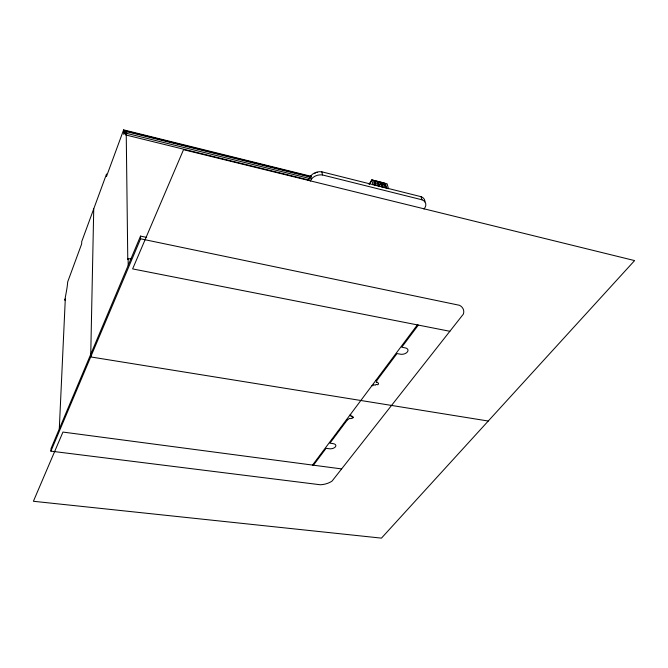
<?xml version="1.0" encoding="UTF-8"?>
<svg xmlns="http://www.w3.org/2000/svg" width="668" height="668" viewBox="0 0 668 668"><rect width="100%" height="100%" fill="white"/><g stroke="black" fill="none" stroke-linecap="round" stroke-linejoin="round"><path stroke-width="1" d="M93.737 208.85L90.698 356.929L488.258 421.032M59.293 428.965L65.297 298.98L64.846 300.199C65.815 294.112 67.268 288.117 67.685 281.913L81.646 243.954L81.721 241.574L106.529 174.022L106.513 176.394L123.63 129.868L311.405 176.394M140.522 236.105L140.589 238.802L459.559 305.309A16.675 10.312 -15.6 0 1 463.35 314.127L332.046 481.094A13.736 7.231 -9.1 0 1 320.389 484.768L50.91 451.15L51.035 448.562L140.522 236.105L146.643 237.391M310.653 176.686L124.983 130.719L123.672 134.276L123.63 129.868M310.804 177.212L126.845 131.705L125.651 134.928L125.626 132.523L125.025 134.143L124.983 130.719M131.187 259.109L128.122 258.499L127.772 259.334L126.252 135.078L126.845 131.705M50.91 451.15L140.589 238.802M308.24 180.544L310.687 176.101A9.536 7.106 -12.4 0 1 321.826 171.818L421.015 196.676A9.243 6.496 -17.4 0 1 424.89 201.945M310.328 181.036L311.313 179.266A9.561 7.106 -12.3 0 1 322.494 174.966L421.959 199.782A9.277 6.496 -17.3 0 1 425.149 207.331L423.996 209.042M369.062 184.351L371.742 179.934L387.114 183.817L388.467 188.743M369.437 184.284L372.068 179.959L384.384 183.065M374.598 185.245L373.621 181.496L375.316 181.921L374.873 182.648L375.608 185.462M379.098 186.339L378.355 183.525L378.798 182.798L377.111 182.372L378.096 186.121M382.58 187.207L381.829 184.401L382.271 183.675L380.593 183.249L381.587 186.998M386.755 188.292L385.737 184.552L384.058 184.126L383.607 184.852L385.286 185.27L386.054 188.075M385.286 185.27L385.737 184.552M312.566 465.078L417.35 324.89M313.434 465.195L326.076 448.303L329.366 448.762A4.634 2.538 -9.6 0 0 335.445 446.792A4.634 2.538 -9.6 0 0 333.207 443.661L329.909 443.193L347.268 420.005L346.366 419.863A2.405 1.361 -10.3 0 0 349.172 418.377L350.683 418.611A2.53 1.436 -10.5 0 0 353.497 417.124L351.644 416.832L352.136 416.181L350.333 415.905L350.976 415.037L350.074 414.903M418.327 325.082L401.744 347.226L405.309 347.894A5.177 3.131 -13.2 0 1 407.422 351.886A5.177 3.131 -13.2 0 1 400.549 354.215L397.001 353.564L376.919 380.384L375.992 380.226A2.505 1.478 -11.7 0 1 376.159 382.363L377.721 382.63A2.63 1.545 -11.7 0 1 377.879 384.751L375.975 384.434L375.449 385.127L373.604 384.818L372.911 385.745L371.984 385.595M341.615 468.919L62.951 432.071L33.4 501.276L381.445 538.132L634.6 260.587L183.525 149.682L132.623 268.903L449.865 331.286M126.87 133.416L310.119 178.632M126.252 135.078L309.192 180.093M376.66 183.099L378.355 183.525M380.142 183.976L381.829 184.401M421.015 196.676L421.959 199.782M384.058 184.126L385.069 187.867M382.271 183.675L383.282 187.424M378.798 182.798L379.8 186.547M375.316 181.921L376.301 185.671M371.742 179.934L373.028 184.877M321.826 171.818L322.494 174.966M310.687 176.101L311.313 179.266M128.122 258.499L128.206 265.346M314.695 173.505A7.031 5.252 -12.4 0 1 315.371 173.137M316.849 172.569A7.031 5.252 -12.4 0 1 317.626 172.377"/></g></svg>
